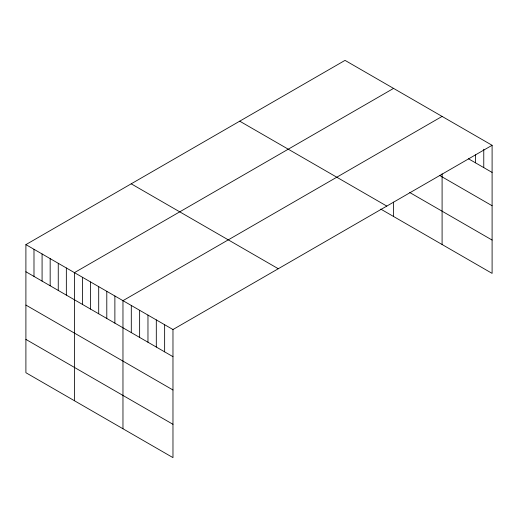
<?xml version="1.0" encoding="UTF-8"?>
<svg xmlns="http://www.w3.org/2000/svg" width="518" height="518" viewBox="0 0 518 518"><rect width="100%" height="100%" fill="white"/><g stroke="black" fill="none" stroke-linecap="round" stroke-linejoin="round"><path stroke-width="0.78" d="M492.1 145.286L172.973 329.532L172.973 457.627L25.9 372.714L25.9 244.619L345.027 60.373L492.1 145.286L492.1 273.381L380.756 209.097M393.563 88.397L74.437 272.643L74.437 400.738M442.094 116.414L122.967 300.66L122.967 428.755M468.486 158.786L492.1 172.423M439.4 175.311L492.1 205.737M409.738 192.515L492.1 240.061M239.717 121.173L386.791 206.086M131.209 183.819L278.283 268.732M25.9 244.619L172.973 329.532M25.9 271.756L172.973 356.669M25.9 305.07L172.973 389.983M25.9 339.4L172.973 424.307M483.767 149.255L483.767 167.612M475.433 154.817L475.433 162.794M442.094 173.841L442.094 244.509M393.563 202.104L393.563 216.492M164.64 324.721L164.64 351.858M156.306 319.91L156.306 347.047M147.967 315.099L147.967 342.23M139.633 310.288L139.633 337.419M131.3 305.471L131.3 332.608M114.879 295.992L114.879 323.128M106.792 291.323L106.792 318.46M98.698 286.655L98.698 313.785M90.611 281.98L90.611 309.116M82.524 277.311L82.524 304.448M66.343 267.974L66.343 295.105M58.256 263.299L58.256 290.436M50.168 258.631L50.168 285.768M42.081 253.962L42.081 281.099M33.987 249.294L33.987 276.424"/></g></svg>
